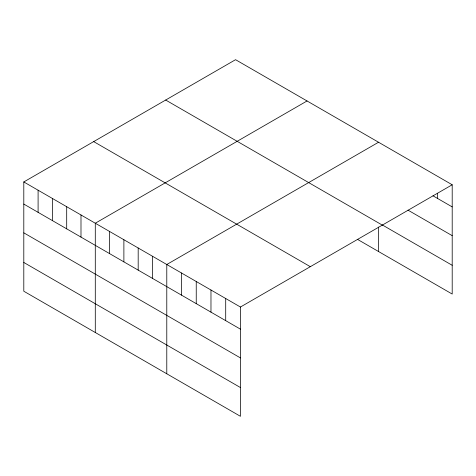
<?xml version="1.0" encoding="UTF-8"?>
<svg xmlns="http://www.w3.org/2000/svg" width="476" height="476" viewBox="0 0 476 476"><rect width="100%" height="100%" fill="white"/><g stroke="black" fill="none" stroke-linecap="round" stroke-linejoin="round"><path stroke-width="0.71" d="M452.2 184.771L240.44 307.026L240.44 416.31L23.8 291.229L23.8 181.951L235.56 59.69L452.2 184.771L452.2 294.049L357.405 239.321M307.05 100.966L95.289 223.226L95.289 332.504M378.545 142.241L166.784 264.501L166.784 373.779M432.987 195.809L452.2 206.899M408.003 210.142L452.2 235.662M382.389 224.981L452.2 265.287M165.678 100.037L382.317 225.112M93.683 141.604L310.322 266.685M23.8 181.951L240.44 307.026M23.8 204.085L240.44 329.16M23.8 232.841L240.44 357.916M23.8 262.472L240.44 387.547M437.468 193.232L437.468 198.397M378.545 227.076L378.545 251.524M225.707 298.523L225.707 320.657M210.975 290.015L210.975 312.149M196.243 281.512L196.243 303.646M181.511 273.01L181.511 295.138M152.481 256.249L152.481 278.377M138.183 247.99L138.183 270.124M123.885 239.737L123.885 261.871M109.587 231.485L109.587 253.613M80.991 214.974L80.991 237.102M66.694 206.715L66.694 228.849M52.396 198.462L52.396 220.596M38.098 190.21L38.098 212.338"/></g></svg>
